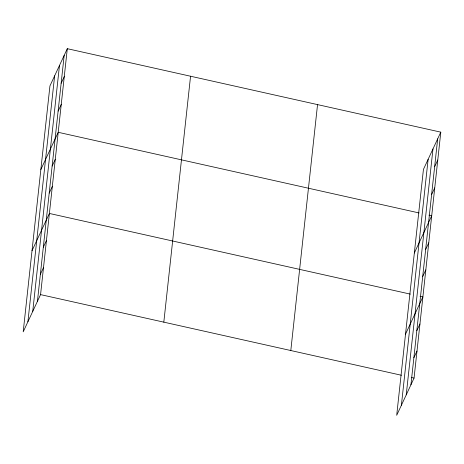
<?xml version="1.0" encoding="UTF-8"?>
<svg xmlns="http://www.w3.org/2000/svg" width="464" height="464" viewBox="0 0 464 464"><rect width="100%" height="100%" fill="white"/><g stroke="black" fill="none" stroke-linecap="round" stroke-linejoin="round"><path stroke-width="0.7" d="M27.898 321.772L54.636 75.847M32.735 311.39L59.479 65.47M37.433 301.316L64.177 55.396M67.303 48.685L49.938 85.921L23.2 331.847L40.565 294.611L67.303 48.685L440.8 132.153L414.062 378.079L396.697 415.315L423.435 169.389L440.8 132.153M163.815 322.155L190.559 76.229M290.806 350.535L317.544 104.609M401.395 405.24L428.133 159.32M406.232 394.864L432.976 148.938M410.93 384.789L437.674 138.864M61.144 83.265L64.276 76.554M58.116 111.14L61.242 104.429M40.849 169.534L58.215 132.298L419.102 212.953M52.142 166.06L55.268 159.349M49.201 193.111L52.328 186.4M32.022 250.693L49.387 213.452L410.28 294.106M43.32 247.213L46.446 240.503M40.374 274.265L43.506 267.554M434.64 166.738L437.772 160.028M431.613 194.607L434.739 187.897M414.346 253.008L431.711 215.766L428.91 215.139M425.639 249.528L428.765 242.817M422.698 276.579L425.824 269.874M405.519 334.161L422.884 296.925L420.082 296.299M416.811 330.687L419.943 323.976M413.871 357.738L417.003 351.028M40.565 294.611L401.453 375.26M411.261 377.452L414.062 378.079"/></g></svg>
